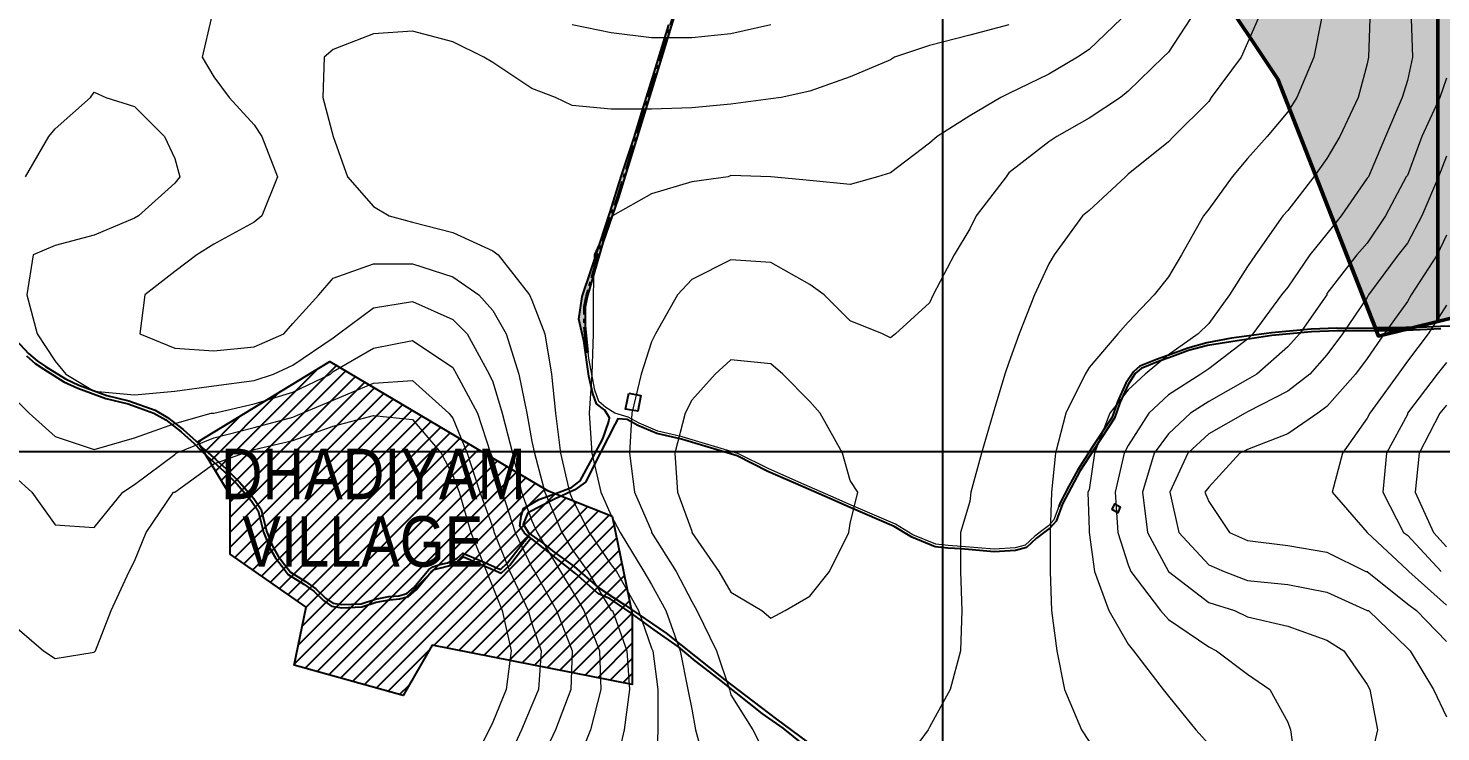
# Model space of a CAD drawing. Header units: metres. Extents: x 199095 to 216734, y 1644234 to 1657008.
# Drawn here: x 201140 to 203241, y 1652083 to 1653130 of the extents above; entities that cross this region are included whole.
import ezdxf

# ---------------------------------------------------------------- set-up
doc = ezdxf.new("R2010")
doc.units = ezdxf.units.M
doc.linetypes.add('CENTER2', pattern=[1.125, 0.75, -0.125, 0.125, -0.125])
for name, color, linetype in [('250 Ac', 10, 'Continuous'), ('50 mt cord', 254, 'Continuous'), ('BOUNDARY', 50, 'Continuous'), ('BT Road', 7, 'Continuous'), ('DHADIYAM VILLAGE', 253, 'Continuous'), ('GRID', 7, 'Continuous')]:
    doc.layers.add(name, color=color, linetype=linetype)
doc.layers.add('CONTOURS', color=8, linetype='Continuous', lineweight=9)
doc.layers.add('STREAM', color=141, linetype='Continuous', lineweight=0)
doc.layers.add('Plot hatching', color=7, linetype='Continuous', true_color=0xffffdb)
doc.styles.get("Standard").update_dxf_attribs({"font": 'ARIALN.TTF'})

msp = doc.modelspace()

# ---------------------------------------------------------------- hatches: boundary and pattern name
at = {"layer": 'DHADIYAM VILLAGE'}
h = msp.add_hatch(dxfattribs=at)
h.set_pattern_fill('ANSI31', color=256, scale=5)
h.paths.add_polyline_path([(201392.3, 1652514.5), (201588.6, 1652634.2), (201912.6, 1652442.3), (202008.4, 1652403.8), (202038.3, 1652258.7), (202038.3, 1652153.5), (201740.9, 1652212.4), (201697.7, 1652137.1), (201535.7, 1652182.5), (201553.4, 1652268.9), (201440.3, 1652347.6), (201440.3, 1652435.4)])
at = {"layer": 'Plot hatching', "linetype": 'ByBlock', "lineweight": 9}
h = msp.add_hatch(color=256, dxfattribs=at)
h.dxf.hatch_style = 1
h.paths.add_polyline_path([(203236.3, 1653539.6), (203217, 1653554.2), (203211.3, 1653575), (203198, 1653583.3), (203185.4, 1653596.2), (203170.2, 1653607), (203153.7, 1653608.4), (203127.3, 1653609.6), (203105.6, 1653602.6), (203087.4, 1653603), (203073.4, 1653603), (203060.5, 1653608.6), (203041.9, 1653614), (203017.6, 1653624.4), (202972.8, 1653635.3), (202891.2, 1653646.5), (202891.3, 1653646.8), (202883.5, 1653649.8), (202883.6, 1653649.9), (202859.6, 1653661.1), (202810.5, 1653702.8), (202758.8, 1653715.1), (202694.6, 1653721.9), (202635.3, 1653732.9), (202617.1, 1653731.3), (202572.2, 1653729.4), (202530.6, 1653733.2), (202504.6, 1653739.6), (202460.7, 1653766.4), (202415.7, 1653788.5), (202399.9, 1653797.3), (202351.1, 1653818.1), (202315.4, 1653743.9), (202310.3, 1653730.2), (202321.7, 1653729.2), (202666.3, 1653538.7), (202805.9, 1653342.3), (202998.4, 1653053.8), (203143.5, 1652683.4), (203179.6, 1652683.3), (203198.1, 1652684.2), (203236.3, 1652693.6)])
at = {"layer": 'Plot hatching', "linetype": 'ByBlock'}
h = msp.add_hatch(color=256, dxfattribs=at)
h.dxf.hatch_style = 1
h.paths.add_polyline_path([(203841.2, 1653314.3), (203835.8, 1653315.9), (203815.8, 1653324.9), (203775.1, 1653335.4), (203746.8, 1653351.9), (203708.6, 1653377.3), (203680.3, 1653377.9), (203665, 1653380.2), (203654.6, 1653390.3), (203644.1, 1653402), (203607.1, 1653426), (203568, 1653441.4), (203439.9, 1653486.6), (203398.1, 1653502.8), (203374.5, 1653518.4), (203359, 1653519.6), (203338.9, 1653516.2), (203315.4, 1653519.3), (203236.3, 1653540.1), (203236.3, 1652693.6), (203460.7, 1652748.9), (203492.9, 1652765.5), (203523, 1652774.9), (203531.5, 1652776.4), (203721.8, 1652859.6), (203841.2, 1652908.7)])
at = {"layer": 'STREAM'}
h = msp.add_hatch(color=256, dxfattribs=at)
h.dxf.hatch_style = 1
h.paths.add_polyline_path([(202207.4, 1653470.6), (202200.5, 1653477), (202195.9, 1653475.8), (202169, 1653479.9), (202139.3, 1653489.5), (202085.1, 1653502.1), (202041, 1653506.6), (201980.5, 1653512), (201942.3, 1653512), (201874.5, 1653507), (201832.7, 1653493.5), (201819.2, 1653491.6), (201791.9, 1653487.7), (201747.7, 1653486.2), (201723.1, 1653485.8), (201677.4, 1653467.3), (201640.5, 1653460.3), (201598.5, 1653463.3), (201501.9, 1653477.9), (201431.4, 1653485.1), (201408.2, 1653487.7), (201363.7, 1653491.5), (201300.1, 1653496.9), (201264.8, 1653502.6), (201244.9, 1653500.8), (201207.1, 1653487.8), (201174, 1653471), (201126.9, 1653457.9), (201037.4, 1653436.2), (200992.5, 1653423.7), (200944, 1653405.9), (200923.6, 1653400.6), (200897.9, 1653396.4), (200861.6, 1653397.5), (200817.4, 1653403.6), (200781.7, 1653408.1), (200739.2, 1653411), (200705.3, 1653409.8), (200674, 1653404.8), (200618.8, 1653393.3), (200555.5, 1653390.6), (200519, 1653391.2), (200477, 1653399.5), (200412.7, 1653414.7), (200368.7, 1653434.2), (200330.3, 1653458.2), (200293.3, 1653488.8), (200270.6, 1653507.5), (200234.8, 1653521.4), (200177, 1653555.2), (200152.4, 1653578.3), (200131.1, 1653599.9), (200112, 1653625.8), (200091.2, 1653644.6), (200044.4, 1653660.2), (199983.8, 1653677.2), (199931.8, 1653694.2), (199878.5, 1653705.8), (199871.9, 1653703.1), (199930.8, 1653690.4), (199982.7, 1653673.4), (200043.2, 1653656.4), (200089.1, 1653641.1), (200109, 1653623.1), (200128.1, 1653597.3), (200149.6, 1653575.4), (200174.6, 1653552), (200233, 1653517.8), (200268.6, 1653504), (200290.7, 1653485.7), (200327.9, 1653454.9), (200366.8, 1653430.6), (200411.4, 1653410.9), (200476.1, 1653395.6), (200518.6, 1653387.2), (200555.5, 1653386.6), (200619.3, 1653389.4), (200674.7, 1653400.9), (200705.7, 1653405.8), (200739.1, 1653407), (200781.3, 1653404.1), (200816.8, 1653399.6), (200861.3, 1653393.5), (200898.1, 1653392.4), (200924.4, 1653396.7), (200945.2, 1653402), (200993.7, 1653419.9), (201038.4, 1653432.3), (201045.7, 1653434.1), (201127.9, 1653454), (201175.5, 1653467.2), (201208.7, 1653484.1), (201245.7, 1653496.9), (201264.6, 1653498.5), (201299.6, 1653492.9), (201363.3, 1653487.6), (201407.8, 1653483.7), (201431, 1653481.1), (201501.4, 1653473.9), (201598.1, 1653459.3), (201640.8, 1653456.2), (201678.6, 1653463.5), (201723.9, 1653481.8), (201747.8, 1653482.2), (201792.2, 1653483.7), (201833.6, 1653489.6), (201875.3, 1653503), (201942.5, 1653508), (201980.3, 1653508), (202040.6, 1653502.6), (202086.2, 1653497.2), (202118.7, 1653489.7), (202141.6, 1653480.9), (202196.6, 1653465.4), (202190.7, 1653446.8), (202173.8, 1653393.4), (202163.2, 1653351.9), (202151.6, 1653317.3), (202134.7, 1653267.9), (202124.6, 1653233.8), (202117.5, 1653210.1), (202092.7, 1653134.9), (202070.9, 1653064.1), (202052.8, 1653005), (202041.1, 1652967), (202021.9, 1652909.2), (202005.6, 1652856.5), (201990.1, 1652809.7), (201976.6, 1652769), (201963.8, 1652730.6), (201958.9, 1652697), (201966.4, 1652664.6), (201968.8, 1652648), (201973, 1652648.1), (201968.7, 1652687.4), (201968.7, 1652715.8), (201971.9, 1652730.2), (201995.7, 1652812.1), (202018.5, 1652878.1), (202049, 1652977.1), (202073.5, 1653056.5), (202102.4, 1653150.6), (202125.1, 1653219.9), (202139.4, 1653267.1), (202153.3, 1653308.7), (202171.3, 1653362), (202187.1, 1653408.8), (202204.6, 1653460.5)])

# ---------------------------------------------------------------- linework, layer by layer
at = {"linetype": 'CENTER2', "ltscale": 50, "flags": 128}
msp.add_lwpolyline([(201971, 1652647.9), (201966.7, 1652687.3), (201966.7, 1652715.8), (201969.9, 1652730.7), (201993.3, 1652811.3), (202016.6, 1652878.8), (202046.8, 1652976.8), (202071.5, 1653057.1), (202100.5, 1653151.2), (202123.2, 1653220.5), (202137.4, 1653267.8), (202151.4, 1653309.4), (202169.4, 1653362.6), (202185.2, 1653409.5), (202202.6, 1653461.1), (202221.1, 1653526.7), (202246, 1653593.5), (202280.2, 1653674.8), (202295.8, 1653709.3), (202305.8, 1653743.4), (202334.6, 1653805.8), (202353.2, 1653841.9), (202361.9, 1653859.2), (202368.8, 1653866.7), (202380.7, 1653879.7), (202405.4, 1653901.9), (202456.6, 1653936.3), (202518.1, 1653986), (202585.5, 1654043), (202664.8, 1654110.9), (202740.1, 1654173.1), (202793, 1654216.1), (202844.1, 1654258.7), (202884.5, 1654295.6), (202947.2, 1654350), (202996.5, 1654390.9), (203055.5, 1654438), (203072.8, 1654452.4), (203082, 1654464.3), (203091.2, 1654476.5), (203104.9, 1654497.7), (203116.1, 1654518.2), (203142.5, 1654562.7), (203168.3, 1654610.5), (203201.8, 1654672.4), (203221.6, 1654712.5), (203241.2, 1654759.1), (203251.3, 1654781.4)], dxfattribs=at)
at = {"flags": 128}
for points in [[(201973, 1652648.1), (201968.7, 1652687.4), (201968.7, 1652715.6), (201971.9, 1652730.2), (201995.2, 1652810.7), (202018.5, 1652878.1), (202048.7, 1652976.3), (202073.5, 1653056.5), (202102.4, 1653150.6)], [(201968.8, 1652648), (201966.4, 1652664.6), (201958.9, 1652697), (201963.8, 1652730.6), (201976.6, 1652769), (201990.1, 1652809.7), (202005.6, 1652856.5), (202021.9, 1652909.2), (202041.1, 1652967), (202052.8, 1653005), (202070.9, 1653064.1), (202092.7, 1653134.9)], [(203282.6, 1652687), (203240.5, 1652686.2), (203179.6, 1652683.3), (203086.3, 1652683.5), (203048.2, 1652682.1), (202989.1, 1652676.7), (202929.6, 1652669), (202892.8, 1652661.7), (202864.6, 1652654.1), (202840.3, 1652645), (202818, 1652637.1), (202793.2, 1652626.9), (202783.6, 1652618.6), (202772.4, 1652601.8), (202760.1, 1652574.2), (202752, 1652551.4), (202722.9, 1652507.2), (202700.8, 1652473), (202687.8, 1652448.6), (202674.6, 1652423.8), (202672.6, 1652418.6)], [(202033.5, 1652586.8), (202051.4, 1652583.3), (202046.5, 1652560), (202028.4, 1652563.2), (202033.5, 1652586.8)], [(202752.3, 1652414), (202755.9, 1652422.5), (202764.2, 1652418.1), (202760.4, 1652409.2), (202752.3, 1652414)]]:
    msp.add_lwpolyline(points, dxfattribs=at)
at = {"lineweight": 20, "flags": 128}
msp.add_lwpolyline([(203282.6, 1652687), (203240.5, 1652686.2), (203179.6, 1652683.3), (203086.3, 1652683.5), (203048.2, 1652682.1), (202989.1, 1652676.7), (202929.6, 1652669), (202892.8, 1652661.7), (202864.6, 1652654.1), (202840.3, 1652645), (202818, 1652637.1), (202793.2, 1652626.9), (202783.6, 1652618.6), (202772.4, 1652601.8), (202760.1, 1652574.2), (202752, 1652551.4), (202722.9, 1652507.2), (202700.8, 1652473), (202687.8, 1652448.6), (202674.6, 1652423.8), (202665.2, 1652398.8), (202657.3, 1652389.7), (202649.5, 1652383.7), (202637.3, 1652374.3), (202622.7, 1652360.8), (202607.8, 1652356.9), (202576.4, 1652355.1), (202527.8, 1652359.1), (202508.2, 1652360.2), (202489.8, 1652362.4), (202455.7, 1652376.3), (202429.7, 1652392.3), (202364, 1652420.6), (202333.6, 1652433.7), (202294.1, 1652451), (202241.4, 1652474.2), (202195.6, 1652497.3), (202112.5, 1652522), (202076.3, 1652530.5), (202048.5, 1652542.4), (202032.5, 1652551.5), (202012.7, 1652557.2), (201999, 1652565.7), (201988.7, 1652574.6), (201982.9, 1652591.6), (201974, 1652638.6), (201968.7, 1652687.4), (201968.7, 1652715.6), (201971.9, 1652730.2), (201995.2, 1652810.7), (202018.5, 1652878.1), (202048.7, 1652976.3), (202073.5, 1653056.5), (202102.4, 1653150.6)], dxfattribs=at)
at = {"flags": 128}
for points in [[(202760.4, 1652409.2), (202752.3, 1652414), (202755.9, 1652422.5), (202764.2, 1652418.1)], [(202760.4, 1652409.2), (202752.3, 1652414), (202755.9, 1652422.5), (202764.2, 1652418.1)], [(202764.2, 1652418.1), (202760.4, 1652409.2), (202752.3, 1652414), (202755.9, 1652422.5)]]:
    msp.add_lwpolyline(points, close=True, dxfattribs=at)
at = {"layer": '250 Ac', "linetype": 'ByBlock', "lineweight": 50, "flags": 128}
for points in [[(202805.9, 1653342.3), (202998.4, 1653053.8), (203143.5, 1652683.4), (203179.6, 1652683.3), (203198.1, 1652684.2), (203236.3, 1652693.6), (203236.3, 1653539.6)], [(203315.4, 1653519.3), (203236.3, 1653540.1), (203236.3, 1652693.6), (203460.7, 1652748.9)]]:
    msp.add_lwpolyline(points, dxfattribs=at)
at = {"layer": '50 mt cord', "lineweight": 20}
msp.add_lwpolyline([(202092.7, 1653134.9), (202070.9, 1653064.1), (202052.8, 1653005), (202041.1, 1652967), (202021.9, 1652909.2), (202005.6, 1652856.5), (201990.1, 1652809.7), (201976.6, 1652769), (201963.8, 1652730.6), (201958.9, 1652697), (201966.4, 1652664.6), (201968.8, 1652648), (201973, 1652648.1), (201968.7, 1652687.4), (201968.7, 1652715.8), (201971.9, 1652730.2), (201995.7, 1652812.1), (202018.5, 1652878.1), (202049, 1652977.1), (202073.5, 1653056.5), (202102.4, 1653150.6)], dxfattribs=at)
at = {"layer": 'BOUNDARY', "linetype": 'ByBlock', "lineweight": 50, "flags": 128}
msp.add_lwpolyline([(201065.4, 1653481.3), (201223.5, 1653526.8), (201346.3, 1653618.7), (201564.8, 1653726), (201681.8, 1653783.4), (202321.7, 1653729.2), (202666.3, 1653538.7), (202805.9, 1653342.3), (202998.4, 1653053.8), (203148, 1652671.9), (203479.1, 1652753.5)], dxfattribs=at)
at = {"layer": 'BT Road', "flags": 128}
for points in [[(202293.8, 1652064.1), (202262.6, 1652088.9), (202231.7, 1652110.7), (202192.9, 1652141.2), (202166, 1652162.8), (202132, 1652189.1), (202107.2, 1652209.6), (202071.1, 1652235.1), (202038.3, 1652258.7), (202005.6, 1652281), (201988.1, 1652288.5), (201954, 1652318.8), (201927.8, 1652339.7), (201912.8, 1652351.6), (201889.7, 1652370), (201878.2, 1652378.8), (201871.1, 1652389.1), (201873.2, 1652403.8), (201876.8, 1652415.2), (201899.6, 1652428.6), (201925.7, 1652438), (201948, 1652446.5), (201961, 1652456.8), (201979.2, 1652490.5), (201994.6, 1652519), (202003.3, 1652543.2), (202004.6, 1652550.4), (201997.7, 1652561.8), (201985.2, 1652571.1), (201979.6, 1652586.3), (201974, 1652612.1), (201966.4, 1652664.6), (201958.9, 1652697), (201963.8, 1652730.6), (201976.6, 1652769), (201990.1, 1652809.7), (202005.6, 1652856.5), (202021.9, 1652909.2), (202041.1, 1652967), (202052.8, 1653005), (202070.9, 1653064.1), (202092.7, 1653134.9)], [(201115.3, 1652673.4), (201140.7, 1652645.9), (201153.6, 1652635.1), (201165.8, 1652626.6), (201195.4, 1652608.1), (201215.6, 1652598.7), (201257, 1652583.4), (201290, 1652575.8), (201329, 1652561.7), (201347.4, 1652551), (201370.8, 1652533), (201390.1, 1652515.6), (201400.2, 1652504.9), (201419, 1652488.2), (201434.5, 1652474.3), (201454.6, 1652454.8), (201475.5, 1652430.2), (201486.6, 1652414), (201494.5, 1652381.6), (201504, 1652358.4), (201511.9, 1652344.7), (201521.4, 1652332.3), (201530.1, 1652320.9), (201552.6, 1652306.9), (201568.1, 1652296), (201582.3, 1652282.2), (201593, 1652274.8), (201606.7, 1652272.6), (201635.4, 1652273.7), (201656.5, 1652280.5), (201676.5, 1652284.3), (201691.3, 1652285.7), (201703.4, 1652288.8), (201713.6, 1652298.1), (201723.4, 1652309.6), (201736, 1652324.6), (201741.8, 1652328.8), (201752.5, 1652331.9), (201763.8, 1652334.7), (201777.5, 1652341.1), (201786.7, 1652349.1), (201814.9, 1652336.9), (201842.5, 1652324.9), (201852.9, 1652334.4), (201871.5, 1652358.7), (201884, 1652374.4)], [(203240.7, 1652682.4), (203179.6, 1652679.5), (203086.3, 1652679.7), (203048.4, 1652678.2), (202989.4, 1652672.9), (202931.5, 1652664), (202893.7, 1652658), (202865.8, 1652650.4), (202841.6, 1652641.4), (202819.3, 1652633.5), (202795.3, 1652623.6), (202786.5, 1652616.1), (202775.8, 1652599.9), (202763.7, 1652572.8), (202755.5, 1652549.7), (202726.1, 1652505.1), (202704.1, 1652471), (202691.2, 1652446.8), (202678.1, 1652422.3), (202668.6, 1652396.8), (202659.9, 1652386.9), (202651.9, 1652380.7), (202639.7, 1652371.4), (202624.6, 1652357.3), (202608.4, 1652353.1), (202576.4, 1652351.2), (202527.5, 1652355.3), (202507.9, 1652356.4), (202488.8, 1652358.6), (202454, 1652372.9), (202427.9, 1652388.9), (202362.5, 1652417.1), (202332.1, 1652430.1), (202292.5, 1652447.5), (202239.8, 1652470.7), (202194.2, 1652493.7), (202111.6, 1652518.3), (202075.1, 1652526.8), (202046.8, 1652539), (202031, 1652547.9), (202016.9, 1652548.6), (202016.9, 1652548.6), (202016.9, 1652548.6), (202012.5, 1652540.2), (201992.1, 1652500.8), (201968.9, 1652454.6), (201953.2, 1652443.2), (201923.8, 1652429.6), (201883.3, 1652409), (201876, 1652392.3), (201884.4, 1652378.7), (201905.2, 1652364.2), (201921.6, 1652350.9), (201951.9, 1652329.1), (201987.3, 1652298.2), (202012.2, 1652282.1), (202027.9, 1652271.5), (202088.9, 1652229.9), (202176.3, 1652160.8), (202217.7, 1652128.8), (202253.1, 1652101.9), (202298.4, 1652068.3)], [(201137.4, 1652642.4), (201150.7, 1652631.3), (201163.2, 1652622.6), (201193.1, 1652604), (201213.8, 1652594.3), (201255.6, 1652578.8), (201288.6, 1652571.2), (201327, 1652557.4), (201344.7, 1652547.1), (201367.8, 1652529.3), (201386.8, 1652512.2), (201396.9, 1652501.5), (201415.8, 1652484.6), (201431.2, 1652470.8), (201451.1, 1652451.6), (201471.7, 1652427.3), (201482.1, 1652412), (201489.9, 1652380.2), (201499.7, 1652356.3), (201507.9, 1652342.1), (201517.6, 1652329.4), (201526.9, 1652317.3), (201550, 1652302.9), (201565.1, 1652292.4), (201579.2, 1652278.5), (201591.2, 1652270.3), (201606.4, 1652267.8), (201636.3, 1652269), (201657.7, 1652275.9), (201677.2, 1652279.6), (201692.1, 1652281), (201705.7, 1652284.5), (201717.1, 1652294.7), (201727, 1652306.5), (201739.2, 1652321.1), (201743.9, 1652324.5), (201753.8, 1652327.3), (201765.4, 1652330.2), (201780.2, 1652337), (201787.5, 1652343.6), (201813, 1652332.5), (201843.4, 1652319.3), (201856.4, 1652331.2), (201875.3, 1652355.8), (201887.7, 1652371.4)]]:
    msp.add_lwpolyline(points, dxfattribs=at)
at = {"layer": 'CONTOURS', "flags": 128}
for points in [[(201412.2, 1653144.4), (201398.7, 1653086.5), (201416.1, 1653057.5), (201439.2, 1653026.6), (201476, 1652986), (201487.5, 1652968.6), (201510.7, 1652908.8), (201487.5, 1652850.9), (201476, 1652841.2), (201416.1, 1652808.4), (201391, 1652792.9), (201358.1, 1652767.8), (201313.7, 1652733), (201306, 1652675.1), (201358.1, 1652653.9), (201416.1, 1652650), (201476, 1652655.8), (201520.4, 1652675.1), (201533.9, 1652690.6), (201572.5, 1652733), (201593.8, 1652758.1), (201653.6, 1652779.4), (201711.6, 1652779.4), (201771.5, 1652760.1), (201810.1, 1652733), (201831.3, 1652709.9), (201850.7, 1652675.1), (201870, 1652615.2), (201881.6, 1652557.2), (201889.3, 1652514.9), (201893.2, 1652497.5), (201908.6, 1652439.5), (201933.7, 1652379.6), (201949.2, 1652354.5), (201972.3, 1652321.8), (202007.1, 1652263.8), (202009, 1652263.8), (202030.3, 1652203.9), (202034.2, 1652146), (202026.4, 1652086.1), (202012.9, 1652028.1)], [(202598.2, 1653134.8), (202540.2, 1653119.2), (202480.3, 1653103.9), (202428.2, 1653086.5), (202422.4, 1653082.6), (202362.5, 1653057.5), (202302.6, 1653036.2), (202260.1, 1653026.6), (202244.7, 1653024.6), (202184.8, 1653016.9), (202126.9, 1653011.1), (202067, 1653009.2), (202007.1, 1653009.2), (201949.2, 1653015), (201924.1, 1653026.6), (201889.3, 1653040.1), (201831.3, 1653078.8), (201817.8, 1653086.5), (201771.5, 1653109.6), (201711.6, 1653125.1), (201653.6, 1653121.2), (201593.8, 1653098), (201580.2, 1653086.5), (201578.3, 1653026.6), (201593.8, 1652968.6), (201593.8, 1652968.6), (201615, 1652908.8), (201653.6, 1652864.4), (201676.8, 1652850.9), (201711.6, 1652841.2), (201771.5, 1652825.8), (201831.3, 1652798.8), (201839.1, 1652792.9), (201885.4, 1652733), (201889.3, 1652725.4), (201908.6, 1652675.1), (201918.3, 1652615.2), (201924.1, 1652557.2), (201931.8, 1652497.5), (201945.3, 1652439.5), (201949.2, 1652429.9), (201974.3, 1652379.6), (202007.1, 1652331.4), (202014.8, 1652321.8), (202047.7, 1652263.8), (202067, 1652207.8), (202068.9, 1652203.9), (202076.6, 1652146), (202076.6, 1652086.1), (202074.7, 1652028.1)], [(202244.7, 1653134.8), (202184.8, 1653121.2), (202126.9, 1653115.4), (202067, 1653115.4), (202007.1, 1653123.1), (201949.2, 1653134.8)], [(202766.2, 1653144.4), (202717.9, 1653098), (202700.5, 1653086.5), (202658, 1653061.4), (202598.2, 1653032.4), (202586.6, 1653026.6), (202540.2, 1652999.5), (202491.9, 1652968.6), (202480.3, 1652959), (202422.4, 1652914.6), (202403.1, 1652908.8), (202362.5, 1652897.2), (202302.6, 1652903), (202244.7, 1652908.8), (202244.7, 1652908.8), (202184.8, 1652910.8), (202181, 1652908.8), (202126.9, 1652901.1), (202067, 1652883.6), (202009, 1652850.9), (202007.1, 1652848.9), (201982, 1652792.9), (201980.1, 1652733), (201980.1, 1652675.1), (201978.1, 1652615.2), (201974.3, 1652557.2), (201978.1, 1652497.5), (201991.7, 1652439.5), (202007.1, 1652404.8), (202020.6, 1652379.6), (202055.4, 1652321.8), (202067, 1652302.4), (202088.2, 1652263.8), (202109.5, 1652203.9), (202121.1, 1652146), (202126.9, 1652117), (202132.7, 1652086.1), (202148.1, 1652028.1)], [(202868.6, 1653144.4), (202835.7, 1653094.1), (202828, 1653086.5), (202775.8, 1653036.2), (202764.3, 1653026.6), (202717.9, 1652995.8), (202669.6, 1652968.6), (202658, 1652960.9), (202598.2, 1652914.6), (202594.3, 1652908.8), (202549.9, 1652850.9), (202540.2, 1652831.5), (202517, 1652792.9), (202486.1, 1652733), (202480.3, 1652721.5), (202430.1, 1652675.1), (202422.4, 1652669.4), (202410.8, 1652675.1), (202362.5, 1652694.4), (202323.9, 1652733), (202302.6, 1652748.5), (202244.7, 1652781.4), (202184.8, 1652785.2), (202126.9, 1652756.2), (202105.6, 1652733), (202072.8, 1652675.1), (202067, 1652663.5), (202051.5, 1652615.2), (202038, 1652557.2), (202034.2, 1652497.5), (202041.9, 1652439.5), (202067, 1652381.6), (202067, 1652379.6), (202103.7, 1652321.8), (202126.9, 1652277.2), (202134.6, 1652263.8), (202163.6, 1652203.9), (202182.9, 1652146), (202184.8, 1652138.2), (202217.6, 1652086.1), (202244.7, 1652034)], [(202969, 1653144.4), (202953.5, 1653107.8), (202943.9, 1653086.5), (202899.5, 1653026.6), (202895.6, 1653020.8), (202843.5, 1652968.6), (202835.7, 1652960.9), (202775.8, 1652912.6), (202772, 1652908.8), (202717.9, 1652858.6), (202708.2, 1652850.9), (202665.8, 1652792.9), (202658, 1652779.4), (202636.8, 1652733), (202613.6, 1652675.1), (202598.2, 1652632.6), (202592.4, 1652615.2), (202575, 1652557.2), (202557.6, 1652497.5), (202542.1, 1652439.5), (202540.2, 1652426), (202526.7, 1652379.6), (202526.7, 1652321.8), (202528.6, 1652263.8), (202526.7, 1652203.9), (202511.2, 1652146), (202480.3, 1652090), (202478.4, 1652086.1), (202435.9, 1652028.1)], [(203063.6, 1653144.4), (203052, 1653086.5), (203026.9, 1653026.6), (203013.4, 1653005.4), (202982.5, 1652968.6), (202953.5, 1652935.9), (202930.4, 1652908.8), (202895.6, 1652860.5), (202887.9, 1652850.9), (202855, 1652792.9), (202835.7, 1652760.1), (202814.5, 1652733), (202775.8, 1652692.5), (202760.4, 1652675.1), (202717.9, 1652624.9), (202712.1, 1652615.2), (202683.1, 1652557.2), (202667.7, 1652497.5), (202661.9, 1652439.5), (202660, 1652379.6), (202660, 1652321.8), (202661.9, 1652263.8), (202669.6, 1652203.9), (202681.2, 1652146), (202706.3, 1652086.1), (202717.9, 1652068.8)], [(203135.1, 1653144.4), (203133.2, 1653086.5), (203131.2, 1653076.8), (203117.7, 1653026.6), (203090.7, 1652968.6), (203071.4, 1652935.9), (203052, 1652908.8), (203013.4, 1652858.6), (203005.7, 1652850.9), (202965.1, 1652792.9), (202953.5, 1652775.5), (202926.5, 1652733), (202895.6, 1652690.6), (202880.2, 1652675.1), (202835.7, 1652644.2), (202801, 1652615.2), (202775.8, 1652592.1), (202748.8, 1652557.2), (202725.6, 1652497.5), (202717.9, 1652443.4), (202716, 1652439.5), (202717.9, 1652383.5), (202717.9, 1652379.6), (202725.6, 1652321.8), (202746.9, 1652263.8), (202775.8, 1652213.5), (202783.6, 1652203.9), (202828, 1652146), (202835.7, 1652136.2), (202876.3, 1652086.1), (202895.6, 1652064.9)], [(203196.9, 1653144.4), (203198.8, 1653086.5), (203191.1, 1653051.8), (203183.4, 1653026.6), (203158.3, 1652968.6), (203133.2, 1652908.8), (203131.2, 1652906.9), (203092.6, 1652850.9), (203071.4, 1652823.9), (203046.2, 1652792.9), (203013.4, 1652744.6), (203003.8, 1652733), (202961.3, 1652675.1), (202953.5, 1652667.4), (202895.6, 1652623), (202884, 1652615.2), (202835.7, 1652584.4), (202806.8, 1652557.2), (202775.8, 1652509), (202770, 1652497.5), (202756.5, 1652439.5), (202760.4, 1652379.6), (202775.8, 1652331.4), (202779.7, 1652321.8), (202824.1, 1652263.8), (202835.7, 1652250.2), (202895.6, 1652209.8), (202907.2, 1652203.9), (202953.5, 1652169.1), (202986.4, 1652146), (203013.4, 1652097.6), (203013.4, 1652097.6), (203017.3, 1652086.1), (203025, 1652028.1)], [(203249.1, 1653055.5), (203239.4, 1653026.6), (203212.4, 1652968.6), (203191.1, 1652910.8), (203189.2, 1652908.8), (203158.3, 1652850.9), (203131.2, 1652810.2), (203115.8, 1652792.9), (203071.4, 1652735), (203071.4, 1652733), (203030.8, 1652675.1), (203013.4, 1652655.8), (202967.1, 1652615.2), (202953.5, 1652607.5), (202895.6, 1652574.8), (202868.6, 1652557.2), (202835.7, 1652526.4), (202814.5, 1652497.5), (202797.1, 1652439.5), (202804.8, 1652379.6), (202835.7, 1652321.8), (202835.7, 1652321.8), (202895.6, 1652275.4), (202934.2, 1652263.8), (202953.5, 1652254.1), (203013.4, 1652240.6), (203071.4, 1652219.4), (203096.5, 1652203.9), (203131.2, 1652153.8), (203135.1, 1652146), (203146.7, 1652086.1), (203133.2, 1652028.1)], [(201136, 1652908.8), (201170.8, 1652968.6), (201180.4, 1652980.2), (201232.6, 1653026.6), (201238.4, 1653034.4), (201255.8, 1653026.6), (201298.2, 1653013.1), (201342.7, 1652968.6), (201358.1, 1652935.9), (201365.9, 1652908.8), (201358.1, 1652899.1), (201304, 1652850.9), (201298.2, 1652847), (201238.4, 1652821.9), (201180.4, 1652806.4), (201147.6, 1652792.9), (201137.9, 1652733), (201153.4, 1652675.1), (201180.4, 1652634.5), (201195.9, 1652615.2), (201238.4, 1652590.1), (201298.2, 1652584.4), (201358.1, 1652590.1), (201416.1, 1652597.9), (201476, 1652605.6), (201504.9, 1652615.2), (201533.9, 1652628.8), (201593.8, 1652669.4), (201601.5, 1652675.1), (201653.6, 1652713.8), (201711.6, 1652723.4), (201771.5, 1652696.4), (201792.7, 1652675.1), (201825.5, 1652615.2), (201831.3, 1652603.6), (201844.9, 1652557.2), (201860.3, 1652497.5), (201873.8, 1652439.5), (201889.3, 1652397), (201897, 1652379.6), (201931.8, 1652321.8), (201949.2, 1652292.8), (201966.5, 1652263.8), (201989.7, 1652203.9), (201991.7, 1652146), (201976.2, 1652086.1), (201953, 1652028.1)], [(203249.1, 1652939.6), (203237.5, 1652908.8), (203212.4, 1652850.9), (203191.1, 1652810.2), (203177.6, 1652792.9), (203133.2, 1652733), (203131.2, 1652729.1), (203094.5, 1652675.1), (203071.4, 1652644.2), (203046.2, 1652615.2), (203013.4, 1652590.1), (202953.5, 1652559.2), (202949.7, 1652557.2), (202895.6, 1652526.4), (202864.7, 1652497.5), (202837.7, 1652439.5), (202851.2, 1652379.6), (202895.6, 1652331.4), (202918.8, 1652321.8), (202953.5, 1652308.1), (203013.4, 1652302.4), (203071.4, 1652290.8), (203131.2, 1652263.8), (203133.2, 1652263.8), (203191.1, 1652207.8), (203195, 1652203.9), (203229.8, 1652146), (203249.1, 1652105.4)], [(203249.1, 1652821.9), (203235.5, 1652792.9), (203196.9, 1652733), (203191.1, 1652723.4), (203156.4, 1652675.1), (203131.2, 1652638.4), (203113.9, 1652615.2), (203071.4, 1652567), (203057.8, 1652557.2), (203013.4, 1652526.4), (202953.5, 1652503.2), (202942, 1652497.5), (202895.6, 1652447.2), (202889.8, 1652439.5), (202895.6, 1652426), (202926.5, 1652379.6), (202953.5, 1652368), (203013.4, 1652360.4), (203071.4, 1652350.6), (203129.3, 1652321.8), (203131.2, 1652321.8), (203191.1, 1652273.4), (203204.6, 1652263.8), (203249.1, 1652217.4)], [(203249.1, 1652717.6), (203222, 1652675.1), (203191.1, 1652634.5), (203177.6, 1652615.2), (203135.1, 1652557.2), (203131.2, 1652549.6), (203094.5, 1652497.5), (203079.1, 1652439.5), (203131.2, 1652379.6), (203131.2, 1652379.6), (203191.1, 1652323.6), (203193, 1652321.8), (203249.1, 1652271.5)], [(201120.5, 1652578.5), (201141.8, 1652557.2), (201180.4, 1652522.5), (201238.4, 1652503.2), (201298.2, 1652520.6), (201358.1, 1652541.9), (201412.2, 1652557.2), (201416.1, 1652557.2), (201476, 1652570.9), (201533.9, 1652588.2), (201589.9, 1652615.2), (201593.8, 1652619.1), (201653.6, 1652653.9), (201711.6, 1652665.5), (201771.5, 1652624.9), (201777.3, 1652615.2), (201808.2, 1652557.2), (201827.5, 1652497.5), (201831.3, 1652489.8), (201844.9, 1652439.5), (201864.2, 1652379.6), (201889.3, 1652327.5), (201893.2, 1652321.8), (201926, 1652263.8), (201949.2, 1652203.9), (201947.2, 1652146), (201924.1, 1652086.1), (201897, 1652028.1)], [(202265.9, 1652263.8), (202302.6, 1652285), (202331.6, 1652321.8), (202360.6, 1652379.6), (202362.5, 1652393.1), (202374.1, 1652439.5), (202362.5, 1652456.9), (202350.9, 1652497.5), (202318.1, 1652557.2), (202302.6, 1652574.8), (202262.1, 1652615.2), (202244.7, 1652630.8), (202184.8, 1652636.5), (202161.6, 1652615.2), (202126.9, 1652576.6), (202117.2, 1652557.2), (202101.8, 1652497.5), (202105.6, 1652439.5), (202126.9, 1652381.6), (202126.9, 1652379.6), (202167.4, 1652321.8), (202184.8, 1652290.8), (202231.2, 1652263.8), (202244.7, 1652252.1), (202265.9, 1652263.8)], [(203249.1, 1652632.6), (203235.5, 1652615.2), (203191.1, 1652557.2), (203191.1, 1652555.4), (203160.2, 1652497.5), (203154.4, 1652439.5), (203185.3, 1652379.6), (203191.1, 1652375.8), (203241.3, 1652321.8)], [(201120.5, 1652462.6), (201145.7, 1652439.5), (201180.4, 1652391.2), (201238.4, 1652387.4), (201280.9, 1652439.5), (201298.2, 1652451.1), (201358.1, 1652495.5), (201360.1, 1652497.5), (201416.1, 1652520.6), (201476, 1652536.1), (201533.9, 1652551.5), (201547.4, 1652557.2), (201593.8, 1652576.6), (201653.6, 1652601.8), (201711.6, 1652605.6), (201765.7, 1652557.2), (201771.5, 1652549.6), (201792.7, 1652497.5), (201812, 1652439.5), (201831.3, 1652387.4), (201833.3, 1652379.6), (201856.5, 1652321.8), (201883.5, 1652263.8), (201889.3, 1652244.5), (201902.8, 1652203.9), (201899, 1652146), (201889.3, 1652122.8), (201873.8, 1652086.1), (201846.8, 1652028.1)], [(203249.1, 1652568.9), (203239.4, 1652557.2), (203208.5, 1652497.5), (203202.7, 1652439.5), (203229.8, 1652379.6), (203249.1, 1652358.4)], [(201120.5, 1652240.6), (201163, 1652203.9), (201180.4, 1652192.4), (201238.4, 1652202), (201240.3, 1652203.9), (201263.5, 1652263.8), (201290.5, 1652321.8), (201298.2, 1652337.1), (201315.6, 1652379.6), (201356.2, 1652439.5), (201358.1, 1652439.5), (201416.1, 1652482), (201460.5, 1652497.5), (201476, 1652503.2), (201533.9, 1652516.8), (201593.8, 1652538), (201653.6, 1652553.5), (201711.6, 1652547.6), (201754.1, 1652497.5), (201771.5, 1652464.6), (201781.1, 1652439.5), (201798.5, 1652379.6), (201821.7, 1652321.8), (201831.3, 1652298.5), (201844.9, 1652263.8), (201858.4, 1652203.9), (201850.7, 1652146), (201831.3, 1652097.6), (201825.5, 1652086.1), (201796.6, 1652028.1)]]:
    msp.add_lwpolyline(points, dxfattribs=at)
at = {"layer": 'DHADIYAM VILLAGE', "flags": 128}
msp.add_lwpolyline([(201392.3, 1652514.5), (201588.6, 1652634.2), (201912.6, 1652442.3), (202008.4, 1652403.8), (202038.3, 1652258.7), (202038.3, 1652153.5), (201740.9, 1652212.4), (201697.7, 1652137.1), (201535.7, 1652182.5), (201553.4, 1652268.9), (201440.3, 1652347.6), (201440.3, 1652435.4), (201392.3, 1652514.5)], dxfattribs=at)
at = {"layer": 'GRID'}
for p, q in [((202500, 1656500), (202500, 1646828)), ((199594.7, 1652500), (213350, 1652500))]:
    msp.add_line(p, q, dxfattribs=at)
at = {"layer": 'STREAM', "flags": 128}
for points in [[(202092.7, 1653134.9), (202070.9, 1653064.1), (202052.8, 1653005), (202041.1, 1652967), (202021.9, 1652909.2), (202005.6, 1652856.5), (201990.1, 1652809.7), (201976.6, 1652769), (201963.8, 1652730.6), (201958.9, 1652697), (201966.4, 1652664.6), (201968.8, 1652648), (201973, 1652648.1), (201968.7, 1652687.4), (201968.7, 1652715.8), (201971.9, 1652730.2), (201995.7, 1652812.1), (202018.5, 1652878.1), (202049, 1652977.1), (202073.5, 1653056.5), (202102.4, 1653150.6)], [(203282.6, 1652687), (203240.5, 1652686.2), (203179.6, 1652683.3), (203086.3, 1652683.5), (203048.2, 1652682.1), (202989.1, 1652676.7), (202929.6, 1652669), (202892.8, 1652661.7), (202864.6, 1652654.1), (202840.3, 1652645), (202818, 1652637.1), (202793.2, 1652626.9), (202783.6, 1652618.6), (202772.4, 1652601.8), (202760.1, 1652574.2), (202752, 1652551.4), (202722.9, 1652507.2), (202700.8, 1652473), (202687.8, 1652448.6), (202674.6, 1652423.8), (202665.2, 1652398.8), (202657.3, 1652389.7), (202649.5, 1652383.7), (202637.3, 1652374.3), (202622.7, 1652360.8), (202607.8, 1652356.9), (202576.4, 1652355.1), (202527.8, 1652359.1), (202508.2, 1652360.2), (202489.8, 1652362.4), (202455.7, 1652376.3), (202429.7, 1652392.3), (202364, 1652420.6), (202333.6, 1652433.7), (202294.1, 1652451), (202241.4, 1652474.2), (202195.6, 1652497.3), (202112.5, 1652522), (202076.3, 1652530.5), (202048.5, 1652542.4), (202032.5, 1652551.5), (202012.7, 1652557.2), (201999, 1652565.7), (201988.7, 1652574.6), (201982.9, 1652591.6), (201974, 1652638.6), (201968.7, 1652687.4), (201968.7, 1652715.6), (201971.9, 1652730.2), (201995.2, 1652810.7), (202018.5, 1652878.1), (202048.7, 1652976.3), (202073.5, 1653056.5), (202102.4, 1653150.6)], [(202293.8, 1652064.1), (202262.6, 1652088.9), (202231.7, 1652110.7), (202192.9, 1652141.2), (202166, 1652162.8), (202132, 1652189.1), (202107.2, 1652209.6), (202071.1, 1652235.1), (202038.3, 1652258.7), (202005.6, 1652281), (201988.1, 1652288.5), (201954, 1652318.8), (201927.8, 1652339.7), (201912.8, 1652351.6), (201889.7, 1652370), (201878.2, 1652378.8), (201871.1, 1652389.1), (201873.2, 1652403.8), (201876.8, 1652415.2), (201899.6, 1652428.6), (201925.7, 1652438), (201948, 1652446.5), (201961, 1652456.8), (201979.2, 1652490.5), (201994.6, 1652519), (202003.3, 1652543.2), (202004.6, 1652550.4), (201997.7, 1652561.8), (201985.2, 1652571.1), (201979.6, 1652586.3), (201974, 1652612.1), (201966.4, 1652664.6), (201958.9, 1652697), (201963.8, 1652730.6), (201976.6, 1652769), (201990.1, 1652809.7), (202005.6, 1652856.5), (202021.9, 1652909.2), (202041.1, 1652967), (202052.8, 1653005), (202070.9, 1653064.1), (202092.7, 1653134.9)], [(202298.4, 1652068.3), (202253.1, 1652101.9), (202217.7, 1652128.8), (202176.3, 1652160.8), (202088.9, 1652229.9), (202027.9, 1652271.5), (202012.2, 1652282.1), (201987.3, 1652298.2), (201951.9, 1652329.1), (201921.6, 1652350.9), (201905.2, 1652364.2), (201884.4, 1652378.7), (201876, 1652392.3), (201883.3, 1652409), (201923.8, 1652429.6), (201953.2, 1652443.2), (201968.9, 1652454.6), (201992.1, 1652500.8), (202012.5, 1652540.2), (202016.9, 1652548.6), (202016.9, 1652548.6), (202016.9, 1652548.6), (202031, 1652547.9), (202046.8, 1652539), (202075.1, 1652526.8), (202111.6, 1652518.3), (202194.2, 1652493.7), (202239.8, 1652470.7), (202292.5, 1652447.5), (202332.1, 1652430.1), (202362.5, 1652417.1), (202427.9, 1652388.9), (202454, 1652372.9), (202488.8, 1652358.6), (202507.9, 1652356.4), (202527.5, 1652355.3), (202576.4, 1652351.2), (202608.4, 1652353.1), (202624.6, 1652357.3), (202639.7, 1652371.4), (202651.9, 1652380.7), (202659.9, 1652386.9), (202668.6, 1652396.8), (202678.1, 1652422.3), (202691.2, 1652446.8), (202704.1, 1652471), (202726.1, 1652505.1), (202755.5, 1652549.7), (202763.7, 1652572.8), (202775.8, 1652599.9), (202786.5, 1652616.1), (202795.3, 1652623.6), (202819.3, 1652633.5), (202841.6, 1652641.4), (202865.8, 1652650.4), (202893.7, 1652658), (202931.5, 1652664), (202989.4, 1652672.9), (203048.4, 1652678.2), (203086.3, 1652679.7), (203179.6, 1652679.5), (203240.7, 1652682.4)]]:
    msp.add_lwpolyline(points, dxfattribs=at)

# ---------------------------------------------------------------- texts
at = {"layer": 'GRID', "linetype": 'Continuous'}
for s, p in [('DHADIYAM', (201426.6, 1652429.3, -503)), ('VILLAGE', (201458.7, 1652328.8, -798))]:
    msp.add_text(s, height=75, dxfattribs=at).set_placement(p)

doc.saveas('drawing.dxf')
